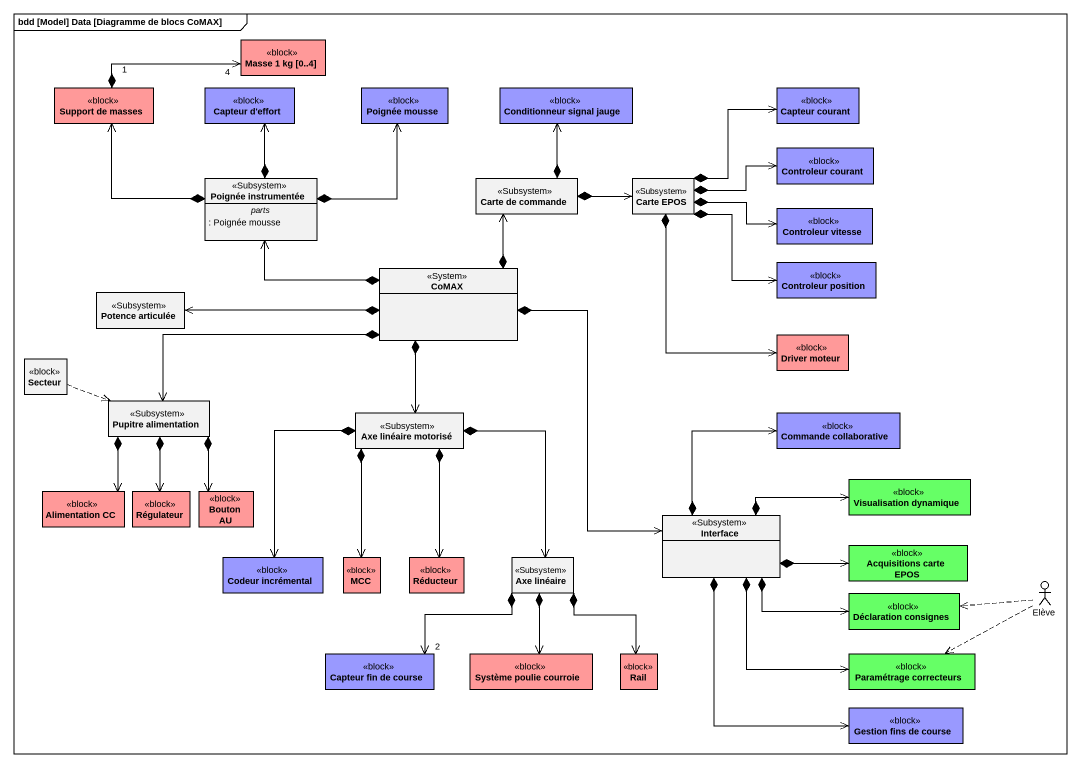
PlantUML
@startuml
mainframe bdd [Model] Data [Diagramme de blocs CoMAX]
allowmixing
hide circle
hide empty members
class "Masse 1 kg [0..4]" as Masse_1_kg_0_4 <<block>> #FF9999
class "Support de masses" as Support_de_masses <<block>> #FF9999
class "Capteur d'effort" as Capteur_d_effort <<block>> #9999FF
class "Poignée mousse" as Poignée_mousse <<block>> #9999FF
class "Conditionneur signal jauge" as Conditionneur_signal_jauge <<block>> #9999FF
class "Capteur courant" as Capteur_courant <<block>> #9999FF
class "Controleur courant" as Controleur_courant <<block>> #9999FF
class "Poignée instrumentée" as Poignée_instrumentée <<Subsystem>> {
  -- parts --
  : Poignée mousse
}
class "Carte de commande" as Carte_de_commande <<Subsystem>>
class "Carte EPOS" as Carte_EPOS <<Subsystem>>
class "Controleur vitesse" as Controleur_vitesse <<block>> #9999FF
class CoMAX <<System>>
class "Controleur position" as Controleur_position <<block>> #9999FF
class "Potence articulée" as Potence_articulée <<Subsystem>>
class "Driver moteur" as Driver_moteur <<block>> #FF9999
class Secteur <<block>>
class "Pupitre alimentation" as Pupitre_alimentation <<Subsystem>>
class "Axe linéaire motorisé" as Axe_linéaire_motorisé <<Subsystem>>
class "Commande collaborative" as Commande_collaborative <<block>> #9999FF
class "Alimentation CC" as Alimentation_CC <<block>> #FF9999
class Régulateur <<block>> #FF9999
class "Bouton AU" as Bouton_AU <<block>> #FF9999
class "Visualisation dynamique" as Visualisation_dynamique <<block>> #66FF66
class "Interface" as Interface_ <<Subsystem>>
class "Acquisitions carte EPOS" as Acquisitions_carte_EPOS <<block>> #66FF66
class "Codeur incrémental" as Codeur_incrémental <<block>> #9999FF
class MCC <<block>> #FF9999
class Réducteur <<block>> #FF9999
class "Axe linéaire" as Axe_linéaire <<Subsystem>>
actor Elève
class "Déclaration consignes" as Déclaration_consignes <<block>> #66FF66
class "Capteur fin de course" as Capteur_fin_de_course <<block>> #9999FF
class "Système poulie courroie" as Système_poulie_courroie <<block>> #FF9999
class Rail <<block>> #FF9999
class "Paramétrage correcteurs" as Paramétrage_correcteurs <<block>> #66FF66
class "Gestion fins de course" as Gestion_fins_de_course <<block>> #9999FF
Support_de_masses "1" *-right-> "4" Masse_1_kg_0_4
Poignée_instrumentée *-up-> Support_de_masses
Poignée_instrumentée *-up-> Capteur_d_effort
Poignée_instrumentée *-up-> Poignée_mousse
Carte_de_commande *-up-> Conditionneur_signal_jauge
Carte_de_commande *-right-> Carte_EPOS
Carte_EPOS *-right-> Capteur_courant
Carte_EPOS *-right-> Controleur_courant
Carte_EPOS *-right-> Controleur_vitesse
Carte_EPOS *-right-> Controleur_position
Carte_EPOS *--> Driver_moteur
CoMAX *-left-> Poignée_instrumentée
CoMAX *-up-> Carte_de_commande
CoMAX *-left-> Potence_articulée
CoMAX *-left-> Pupitre_alimentation
CoMAX *--> Axe_linéaire_motorisé
CoMAX *--> Interface_
Secteur .right.> Pupitre_alimentation
Pupitre_alimentation *--> Alimentation_CC
Pupitre_alimentation *--> Régulateur
Pupitre_alimentation *--> Bouton_AU
Axe_linéaire_motorisé *--> Codeur_incrémental
Axe_linéaire_motorisé *--> MCC
Axe_linéaire_motorisé *--> Réducteur
Axe_linéaire_motorisé *--> Axe_linéaire
Interface_ *-up-> Commande_collaborative
Interface_ *-right-> Visualisation_dynamique
Interface_ *-right-> Acquisitions_carte_EPOS
Interface_ *-right-> Déclaration_consignes
Interface_ *--> Paramétrage_correcteurs
Interface_ *--> Gestion_fins_de_course
Axe_linéaire *-left-> "2" Capteur_fin_de_course
Axe_linéaire *--> Système_poulie_courroie
Axe_linéaire *--> Rail
Elève .left.> Déclaration_consignes
Elève .left.> Paramétrage_correcteurs
@enduml
